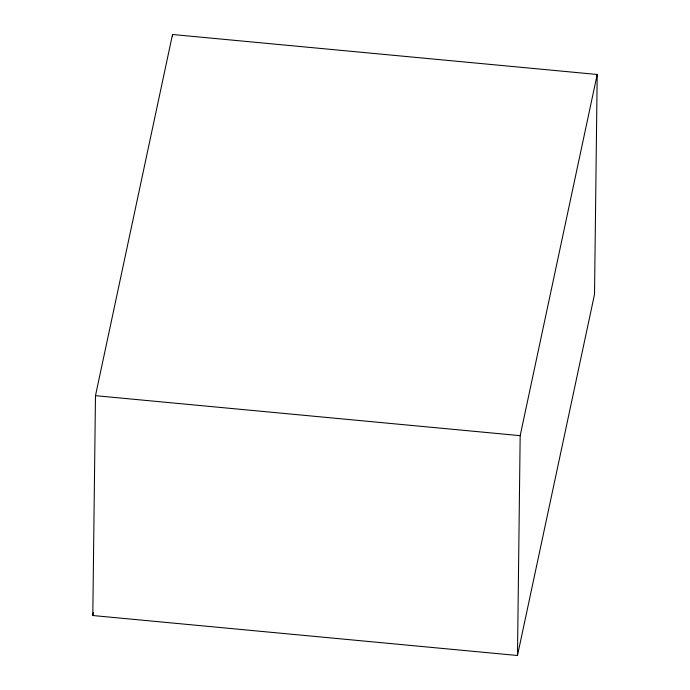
<?xml version="1.0" encoding="UTF-8"?>
<svg xmlns="http://www.w3.org/2000/svg" width="690" height="690" viewBox="0 0 690 690"><rect width="100%" height="100%" fill="white"/><g stroke="black" fill="none" stroke-linecap="round" stroke-linejoin="round"><path stroke-width="1.03" d="M92.796 615.523L95.479 395.68L172.517 34.5L597.204 74.477L594.521 294.32L517.483 655.5L92.796 615.523L93.469 612.358M172.491 36.656L172.517 34.5M517.483 655.5L520.174 435.657L597.204 74.477M95.479 395.68L520.174 435.657"/></g></svg>
